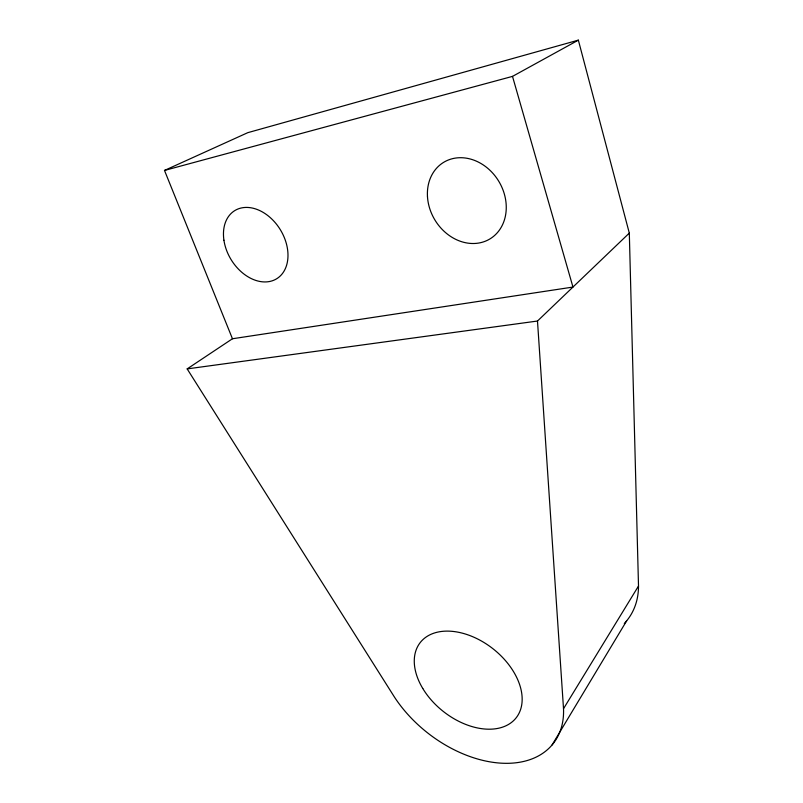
<?xml version="1.0" encoding="UTF-8"?>
<svg xmlns="http://www.w3.org/2000/svg" width="803" height="803" viewBox="0 0 803 803"><rect width="100%" height="100%" fill="white"/><g stroke="black" fill="none" stroke-linecap="round" stroke-linejoin="round"><path stroke-width="1.2" d="M552.062 744.973L626.661 620.839M232.458 338.756L187.169 368.898L394.484 697.134A105.293 69.148 38.1 0 0 500.299 763.111A105.293 69.148 38.1 0 0 563.515 708.708L638.505 586.029L629.311 233.101L578.351 40.15L247.786 132.666L164.495 170.437L232.458 338.756L572.961 287.062L512.505 76.385L578.351 40.15M187.169 368.898L537.488 321.029L629.311 233.101M164.495 170.437L512.505 76.385M537.488 321.029L563.515 708.708M638.505 586.029A92.686 67.984 36.6 0 1 624.292 623.509M422.779 688.482A60.968 39.999 38.1 0 0 516.108 717.882A60.968 39.999 38.1 0 0 465.72 634.129A60.968 39.999 38.1 0 0 422.779 688.482M427.447 196.173A44.747 37.34 59 0 0 488.435 239.776A44.747 37.34 59 0 0 484.6 165.86A44.747 37.34 59 0 0 427.447 196.173M223.927 240.238A39.999 28.798 58.4 0 0 276.383 278.932A39.999 28.798 58.4 0 0 266.867 214.853A39.999 28.798 58.4 0 0 223.927 240.238"/></g></svg>
